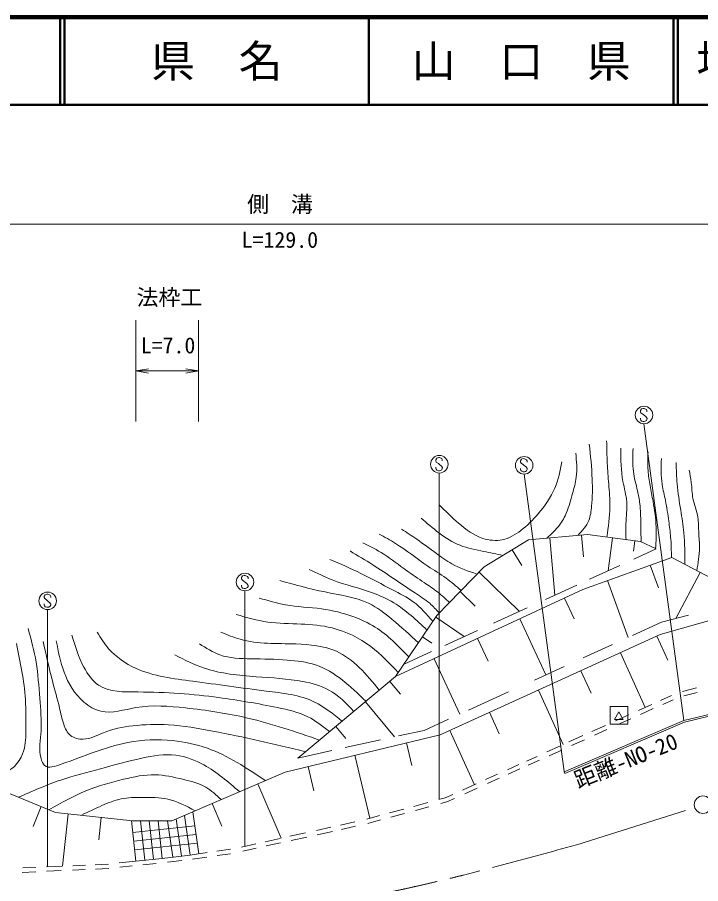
# Model space of a CAD drawing. Units: millimetres, scale not verified. Extents: x 40000 to 680000, y 20000 to 380000.
# Drawn here: x 292864 to 370860, y 281170 to 380000 of the extents above; entities that cross this region are included whole.
import ezdxf
from ezdxf.enums import TextEntityAlignment as Align

# ---------------------------------------------------------------- set-up
doc = ezdxf.new("R2010")
doc.units = ezdxf.units.MM
doc.header["$LTSCALE"] = 1000
doc.linetypes.add('CHAIN', pattern=[18.5, 12, -1.5, 3.5, -1.5])
for name, color, linetype, lineweight in [('M-BGD', 7, 'Continuous', 13), ('M-BMK', 2, 'CHAIN', 13), ('M-BMK-SRVR', 3, 'Continuous', 13), ('M-STR-STR3', 7, 'Continuous', 13), ('M-STR-STRC', 7, 'Continuous', 13), ('M-TTL', 2, 'Continuous', 140), ('M-TTL-LINE', 7, 'Continuous', 50), ('M-TTL-TXT', 7, 'Continuous', 13)]:
    doc.layers.add(name, color=color, linetype=linetype, lineweight=lineweight)
doc.styles.add('ＭＳ ゴシック', font='')
doc.styles.get('ＭＳ ゴシック').set_extended_font_data('MS Gothic')

# ---------------------------------------------------------------- blocks, each defined once
blk = doc.blocks.new('open_arrow')
at = {"color": 0, "linetype": 'Continuous', "lineweight": -2}
blk.add_lwpolyline([(7.5, 1.25), (0, 0), (7.5, -1.25)], dxfattribs=at)

msp = doc.modelspace()

# ---------------------------------------------------------------- linework, layer by layer
at = {"layer": 'M-BGD'}
for p, q in [((351216, 320392), (346157, 317325)), ((357925, 321005), (351216, 320392)), ((354229, 314085), (353633, 320613)), ((357477, 318460), (357250, 320943)), ((363981, 320200), (357925, 321005)), ((360296, 316853), (360797, 320623)), ((363197, 319096), (363355, 320283)), ((350441, 317462), (349351, 319261)), ((363239, 318196), (365783, 319357)), ((365783, 319357), (363981, 320200)), ((357426, 314719), (367551, 318378)), ((367551, 318378), (376556, 313630)), ((346157, 317325), (340752, 311767)), ((358187, 315891), (361626, 317460)), ((366043, 314910), (365108, 317495)), ((350169, 312232), (345561, 316713)), ((368019, 311421), (370788, 316671)), ((362581, 309263), (360241, 315736)), ((336037, 304791), (357426, 314719)), ((345130, 312831), (343411, 314502)), ((353146, 313591), (356707, 315216)), ((356408, 311382), (355314, 313738)), ((347229, 310891), (351057, 312638)), ((366243, 309582), (377436, 312764)), ((340752, 311767), (336037, 304791)), ((343883, 309364), (340619, 311571)), ((353176, 304979), (350210, 311369)), ((366396, 311000), (369484, 311800)), ((363085, 309492), (366396, 311000)), ((341135, 298159), (366243, 309582)), ((341641, 308341), (345370, 310043)), ((367105, 306661), (365856, 309406)), ((340182, 308610), (339108, 309335)), ((346594, 306549), (345395, 309134)), ((357454, 306928), (360812, 308457)), ((337008, 306227), (340123, 307649)), ((364539, 301274), (361699, 307515)), ((343362, 300510), (340428, 306829)), ((351903, 304400), (355284, 305939)), ((358363, 302901), (357196, 305466)), ((324867, 295502), (336037, 304791)), ((336603, 302784), (335385, 304249)), ((368796, 303101), (370392, 303493)), ((344366, 300967), (348918, 303040)), ((355182, 297047), (352354, 303263)), ((366274, 302058), (367522, 302621)), ((368920, 302616), (370448, 302991)), ((368949, 299767), (383627, 303385)), ((369013, 299577), (383663, 303188)), ((335918, 297919), (332589, 301923)), ((363748, 300917), (365293, 301615)), ((366529, 301624), (367715, 302160)), ((347871, 298268), (346757, 300717)), ((363988, 300477), (365446, 301135)), ((339295, 298657), (342093, 299932)), ((355295, 293937), (368949, 299767)), ((355373, 293753), (369013, 299577)), ((361122, 299730), (362654, 300422)), ((361411, 299313), (362869, 299971)), ((330377, 297715), (329212, 299116)), ((336365, 298017), (339295, 298657)), ((345029, 292462), (342213, 298650)), ((358431, 298515), (359985, 299217)), ((358745, 298108), (360163, 298749)), ((323426, 293904), (341135, 298159)), ((330285, 296687), (334331, 297572)), ((355830, 297340), (357410, 298054)), ((356122, 296924), (357592, 297588)), ((337905, 294654), (337285, 297234)), ((353319, 296206), (354862, 296903)), ((324867, 295502), (328751, 296352)), ((333107, 288630), (331381, 295816)), ((350982, 295150), (352186, 295694)), ((353563, 295768), (354997, 296415)), ((326714, 291769), (326050, 294535)), ((348807, 294168), (350103, 294753)), ((351180, 294692), (352447, 295264)), ((310508, 288346), (323426, 293904)), ((346299, 293035), (347662, 293651)), ((348887, 293656), (350229, 294262)), ((355373, 293753), (355295, 293937)), ((322979, 286357), (320309, 292563)), ((343660, 291843), (345216, 292546)), ((346540, 292595), (347869, 293196)), ((291575, 291592), (297206, 289304)), ((343952, 291427), (345352, 292059)), ((341084, 290793), (341711, 290963)), ((341711, 290963), (342588, 291359)), ((341881, 290491), (342752, 290885)), ((294690, 287706), (295604, 289955)), ((316223, 287718), (315102, 290323)), ((335357, 289240), (336979, 289680)), ((338104, 289985), (339730, 290426)), ((338313, 289524), (339831, 289935)), ((341201, 290307), (341881, 290491)), ((297206, 289304), (306023, 288346)), ((298008, 283166), (298658, 289147)), ((302163, 286159), (302443, 288735)), ((311935, 288960), (312581, 284439)), ((312887, 289370), (313571, 284580)), ((332739, 288530), (334205, 288928)), ((335498, 288760), (337069, 289186)), ((305912, 288358), (306409, 283739)), ((306023, 288346), (310508, 288346)), ((313116, 287764), (306058, 287004)), ((306919, 288346), (307403, 283846)), ((307925, 288346), (308397, 283953)), ((308931, 288346), (309392, 284060)), ((310002, 288346), (310596, 284190)), ((310983, 288551), (311587, 284321)), ((327002, 287246), (328636, 287607)), ((329734, 287850), (331388, 288215)), ((329865, 287367), (331474, 287722)), ((332866, 288047), (334317, 288440)), ((313257, 286773), (306165, 286010)), ((323975, 286577), (325767, 286973)), ((327091, 286753), (328819, 287135)), ((313399, 285783), (306272, 285016)), ((318435, 285352), (320105, 285721)), ((321145, 285951), (322859, 286330)), ((321278, 285468), (322894, 285826)), ((324129, 286099), (325902, 286491)), ((312581, 284439), (314550, 284720)), ((315627, 284874), (317187, 285097)), ((318592, 284875), (320135, 285216)), ((304498, 283534), (306409, 283739)), ((306409, 283739), (309392, 284060)), ((309392, 284060), (312581, 284439)), ((310011, 283624), (311636, 283799)), ((312855, 283973), (314504, 284209)), ((315690, 284378), (317182, 284591)), ((293481, 282964), (294987, 283031)), ((296197, 283085), (297940, 283163)), ((296211, 282585), (297873, 282660)), ((299162, 282718), (300594, 282782)), ((299185, 283219), (300641, 283284)), ((301735, 283333), (303279, 283403)), ((301769, 282835), (303317, 282904)), ((304547, 283036), (305966, 283189)), ((307203, 283322), (308702, 283483)), ((293427, 282461), (294989, 282531))]:
    msp.add_line(p, q, dxfattribs=at)
for points, knots in [([(356859, 320908), (357339, 321441), (357819, 321974), (358082, 322608), (358290, 323107), (358362, 323668), (358412, 324225), (358506, 325270), (358518, 326298), (358478, 327327), (358426, 328655), (358287, 329987), (358148, 331320)], [0, 0, 0, 0, 1, 1, 1, 2, 2, 2, 3, 3, 3, 4, 4, 4, 4]), ([(360128, 331683), (360141, 330835), (360153, 329987), (360194, 329142), (360232, 328349), (360295, 327558), (360359, 326766), (360430, 325897), (360502, 325027), (360491, 324159), (360476, 323006), (360314, 321858), (360152, 320709)], [0, 0, 0, 0, 1, 1, 1, 2, 2, 2, 3, 3, 3, 4, 4, 4, 4]), ([(353307, 320583), (353822, 321054), (354337, 321525), (354749, 322080), (355072, 322513), (355332, 322998), (355541, 323499), (355835, 324203), (356029, 324939), (356234, 325677), (356404, 326289), (356583, 326902), (356663, 327525), (356781, 328435), (356689, 329366), (356597, 330297)], [0, 0, 0, 0, 1, 1, 1, 2, 2, 2, 3, 3, 3, 4, 4, 4, 5, 5, 5, 5]), ([(362337, 320419), (362317, 321022), (362297, 321625), (362323, 322230), (362358, 323068), (362482, 323910), (362417, 324738), (362357, 325508), (362133, 326266), (361991, 327033), (361759, 328287), (361745, 329565), (361731, 330843)], [0, 0, 0, 0, 1, 1, 1, 2, 2, 2, 3, 3, 3, 4, 4, 4, 4]), ([(364055, 320165), (364047, 320877), (364039, 321588), (364026, 322301), (364013, 323036), (363994, 323772), (363908, 324501), (363849, 325002), (363759, 325498), (363648, 325992), (363482, 326726), (363271, 327453), (363175, 328192), (363062, 329056), (363106, 329937), (363151, 330819)], [0, 0, 0, 0, 1, 1, 1, 2, 2, 2, 3, 3, 3, 4, 4, 4, 5, 5, 5, 5]), ([(365720, 319386), (365766, 320216), (365811, 321047), (365777, 321875), (365738, 322842), (365591, 323806), (365422, 324761), (365315, 325370), (365199, 325975), (365091, 326583), (364991, 327148), (364897, 327716), (364855, 328287), (364801, 329002), (364828, 329721), (364855, 330440)], [0, 0, 0, 0, 1, 1, 1, 2, 2, 2, 3, 3, 3, 4, 4, 4, 5, 5, 5, 5]), ([(341021, 324390), (341738, 323669), (342455, 322949), (343232, 322278), (344062, 321562), (344960, 320901), (346004, 320562), (346715, 320331), (347492, 320249), (348215, 320397), (348985, 320554), (349693, 320971), (350327, 321453), (351067, 322015), (351707, 322666), (352307, 323367), (353072, 324259), (353773, 325232), (354221, 326304), (354615, 327243), (354814, 328258), (355013, 329274)], [0, 0, 0, 0, 1, 1, 1, 2, 2, 2, 3, 3, 3, 4, 4, 4, 5, 5, 5, 6, 6, 6, 7, 7, 7, 7]), ([(367528, 318370), (367514, 319153), (367499, 319936), (367434, 320715), (367383, 321316), (367302, 321915), (367221, 322514), (367113, 323306), (367005, 324097), (366842, 324880), (366715, 325488), (366556, 326091), (366464, 326702), (366316, 327681), (366342, 328682), (366369, 329683)], [0, 0, 0, 0, 1, 1, 1, 2, 2, 2, 3, 3, 3, 4, 4, 4, 5, 5, 5, 5]), ([(368048, 329208), (368078, 328392), (368108, 327577), (368180, 326766), (368268, 325772), (368419, 324783), (368576, 323796), (368714, 322928), (368855, 322061), (368939, 321189), (369054, 319992), (369058, 318786), (369063, 317581)], [0, 0, 0, 0, 1, 1, 1, 2, 2, 2, 3, 3, 3, 4, 4, 4, 4]), ([(369539, 328355), (369635, 327888), (369731, 327420), (369788, 326947), (369860, 326340), (369868, 325723), (369981, 325124), (370119, 324397), (370412, 323696), (370533, 322969), (370632, 322381), (370618, 321776), (370644, 321174), (370668, 320610), (370729, 320049), (370727, 319489), (370724, 318613), (370569, 317741), (370414, 316868)], [0, 0, 0, 0, 1, 1, 1, 2, 2, 2, 3, 3, 3, 4, 4, 4, 5, 5, 5, 6, 6, 6, 6]), ([(338942, 322872), (339610, 322297), (340278, 321721), (340988, 321189), (341738, 320626), (342535, 320112), (343397, 319770), (344259, 319428), (345186, 319260), (346103, 319077), (346837, 318930), (347564, 318775), (348292, 318619)], [0, 0, 0, 0, 1, 1, 1, 2, 2, 2, 3, 3, 3, 4, 4, 4, 4]), ([(336731, 321618), (337306, 321236), (337881, 320855), (338447, 320463), (339205, 319939), (339948, 319396), (340691, 318846), (341260, 318425), (341829, 318001), (342440, 317658), (343345, 317150), (344344, 316819), (345342, 316487)], [0, 0, 0, 0, 1, 1, 1, 2, 2, 2, 3, 3, 3, 4, 4, 4, 4]), ([(334157, 321058), (334787, 320715), (335418, 320371), (336025, 319990), (337302, 319190), (338473, 318227), (339729, 317388), (340417, 316928), (341130, 316506), (341797, 316020), (342396, 315584), (342956, 315098), (343517, 314611)], [0, 0, 0, 0, 1, 1, 1, 2, 2, 2, 3, 3, 3, 4, 4, 4, 4]), ([(332288, 320057), (333105, 319649), (333922, 319240), (334691, 318756), (335592, 318188), (336428, 317515), (337293, 316887), (337948, 316413), (338619, 315964), (339295, 315519), (339816, 315176), (340340, 314835), (340830, 314452), (341307, 314079), (341752, 313666), (342197, 313253)], [0, 0, 0, 0, 1, 1, 1, 2, 2, 2, 3, 3, 3, 4, 4, 4, 5, 5, 5, 5]), ([(330853, 319123), (331715, 318607), (332576, 318092), (333423, 317555), (335033, 316532), (336588, 315431), (338194, 314385), (338791, 313996), (339395, 313614), (339929, 313150), (340319, 312812), (340671, 312429), (341023, 312046)], [0, 0, 0, 0, 1, 1, 1, 2, 2, 2, 3, 3, 3, 4, 4, 4, 4]), ([(328551, 318155), (329740, 317639), (330928, 317122), (332088, 316554), (333301, 315959), (334482, 315309), (335691, 314685), (336507, 314265), (337335, 313857), (338060, 313317), (338897, 312695), (339598, 311896), (340299, 311097)], [0, 0, 0, 0, 1, 1, 1, 2, 2, 2, 3, 3, 3, 4, 4, 4, 4]), ([(326182, 317021), (327051, 316593), (327919, 316165), (328818, 315820), (330308, 315247), (331879, 314899), (333389, 314352), (334234, 314045), (335060, 313676), (335825, 313217), (337225, 312377), (338422, 311234), (339620, 310092)], [0, 0, 0, 0, 1, 1, 1, 2, 2, 2, 3, 3, 3, 4, 4, 4, 4]), ([(322812, 315753), (324518, 315279), (326224, 314805), (327984, 314452), (329680, 314111), (331425, 313882), (332955, 313150), (333928, 312685), (334814, 312017), (335658, 311315), (336693, 310455), (337665, 309546), (338636, 308637)], [0, 0, 0, 0, 1, 1, 1, 2, 2, 2, 3, 3, 3, 4, 4, 4, 4]), ([(320477, 313751), (321471, 313457), (322465, 313164), (323479, 312984), (324831, 312743), (326218, 312704), (327584, 312516), (328833, 312345), (330066, 312050), (331254, 311616), (332103, 311305), (332930, 310924), (333690, 310448), (335140, 309539), (336346, 308286), (337552, 307033)], [0, 0, 0, 0, 1, 1, 1, 2, 2, 2, 3, 3, 3, 4, 4, 4, 5, 5, 5, 5]), ([(317841, 311882), (319034, 311536), (320227, 311190), (321444, 311015), (322696, 310835), (323973, 310835), (325248, 310781), (326440, 310731), (327630, 310633), (328785, 310348), (330380, 309954), (331908, 309202), (333222, 308212), (334372, 307346), (335359, 306298), (336347, 305249)], [0, 0, 0, 0, 1, 1, 1, 2, 2, 2, 3, 3, 3, 4, 4, 4, 5, 5, 5, 5]), ([(294096, 310260), (294447, 308994), (294798, 307728), (295012, 306442), (295237, 305085), (295308, 303705), (295419, 302320), (295518, 301076), (295649, 299828), (295572, 298605), (295506, 297566), (295290, 296545), (295572, 295449), (295653, 295133), (295775, 294810), (295979, 294635), (296401, 294271), (297172, 294540), (297862, 294788), (299325, 295312), (300422, 295735), (301628, 296162), (302840, 296590), (304162, 297023), (305496, 297281), (307184, 297608), (308890, 297657), (310586, 297485), (311938, 297347), (313283, 297069), (314555, 296620), (316924, 295784), (319040, 294356), (321156, 292928)], [0, 0, 0, 0, 1, 1, 1, 2, 2, 2, 3, 3, 3, 4, 4, 4, 5, 5, 5, 6, 6, 6, 7, 7, 7, 8, 8, 8, 9, 9, 9, 10, 10, 10, 11, 11, 11, 11]), ([(299091, 309500), (299464, 308267), (299837, 307034), (300466, 305860), (300892, 305064), (301437, 304295), (302137, 303818), (303357, 302986), (305049, 303040), (306668, 303038), (309906, 303034), (312849, 302806), (315842, 302406), (318062, 302110), (320309, 301718), (322565, 301255), (323758, 301010), (324954, 300746), (326019, 300215), (326906, 299773), (327702, 299148), (328498, 298522)], [0, 0, 0, 0, 1, 1, 1, 2, 2, 2, 3, 3, 3, 4, 4, 4, 5, 5, 5, 6, 6, 6, 7, 7, 7, 7]), ([(301988, 309872), (302389, 309214), (302790, 308556), (303288, 307978), (304114, 307019), (305208, 306277), (306371, 305749), (308421, 304818), (310685, 304553), (312908, 304263), (315703, 303900), (318433, 303499), (321265, 303149), (323171, 302914), (325124, 302701), (326799, 301886), (327923, 301340), (328922, 300523), (329921, 299705)], [0, 0, 0, 0, 1, 1, 1, 2, 2, 2, 3, 3, 3, 4, 4, 4, 5, 5, 5, 6, 6, 6, 6]), ([(316106, 309847), (316834, 309550), (317563, 309253), (318308, 309046), (320330, 308485), (322470, 308590), (324647, 308512), (326260, 308455), (327894, 308299), (329285, 307678), (331235, 306809), (332709, 305029), (334182, 303249)], [0, 0, 0, 0, 1, 1, 1, 2, 2, 2, 3, 3, 3, 4, 4, 4, 4]), ([(285368, 291828), (285822, 292755), (286277, 293682), (286739, 294596), (287027, 295165), (287318, 295729), (287906, 296122), (288303, 296387), (288836, 296575), (289163, 296436), (289590, 296256), (289669, 295524), (289971, 294955), (290257, 294416), (290743, 294024), (291228, 293968), (292143, 293863), (293055, 294960), (293472, 295988), (293816, 296837), (293822, 297638), (293831, 298456), (293845, 299678), (293866, 300938), (293786, 302181), (293647, 304337), (293200, 306446), (292754, 308555)], [0, 0, 0, 0, 1, 1, 1, 2, 2, 2, 3, 3, 3, 4, 4, 4, 5, 5, 5, 6, 6, 6, 7, 7, 7, 8, 8, 8, 9, 9, 9, 9]), ([(295823, 308795), (296147, 307293), (296471, 305792), (296863, 304301), (297134, 303269), (297437, 302243), (297680, 301218), (297826, 300601), (297950, 299985), (298163, 299361), (298331, 298868), (298554, 298370), (298943, 298061), (299329, 297753), (299879, 297631), (300391, 297652), (301214, 297687), (301939, 298093), (302694, 298395), (303765, 298824), (304897, 299043), (306037, 299175), (307394, 299333), (308763, 299368), (310122, 299286), (311819, 299185), (313501, 298900), (315174, 298581), (318723, 297902), (322230, 297064), (325737, 296226)], [0, 0, 0, 0, 1, 1, 1, 2, 2, 2, 3, 3, 3, 4, 4, 4, 5, 5, 5, 6, 6, 6, 7, 7, 7, 8, 8, 8, 9, 9, 9, 10, 10, 10, 10]), ([(297309, 308869), (297540, 307663), (297771, 306458), (298200, 305303), (298678, 304016), (299402, 302791), (300466, 301886), (301035, 301402), (301702, 301009), (302397, 300846), (303675, 300547), (305049, 301023), (306408, 301255), (308311, 301579), (310182, 301424), (312054, 301218), (314436, 300955), (316817, 300611), (319148, 300066), (321924, 299418), (324628, 298485), (327333, 297553)], [0, 0, 0, 0, 1, 1, 1, 2, 2, 2, 3, 3, 3, 4, 4, 4, 5, 5, 5, 6, 6, 6, 7, 7, 7, 7]), ([(313651, 308535), (314408, 308048), (315165, 307561), (315991, 307272), (317106, 306881), (318345, 306850), (319556, 306826), (320946, 306799), (322299, 306780), (323679, 306678), (324776, 306596), (325890, 306462), (326910, 306120), (329114, 305383), (330880, 303677), (332647, 301972)], [0, 0, 0, 0, 1, 1, 1, 2, 2, 2, 3, 3, 3, 4, 4, 4, 5, 5, 5, 5]), ([(310828, 307272), (311948, 306707), (313069, 306143), (314245, 305749), (316115, 305123), (318128, 304929), (320113, 304783), (321909, 304651), (323681, 304559), (325462, 304226), (326496, 304033), (327533, 303759), (328433, 303261), (329510, 302664), (330391, 301746), (331272, 300829)], [0, 0, 0, 0, 1, 1, 1, 2, 2, 2, 3, 3, 3, 4, 4, 4, 5, 5, 5, 5]), ([(292986, 291019), (294587, 291725), (296187, 292431), (297841, 292992), (299321, 293494), (300844, 293879), (302352, 294281), (303920, 294699), (305473, 295136), (307078, 295484), (308356, 295761), (309667, 295982), (310945, 295828), (312068, 295692), (313164, 295265), (314167, 294711), (315659, 293885), (316943, 292776), (318226, 291667)], [0, 0, 0, 0, 1, 1, 1, 2, 2, 2, 3, 3, 3, 4, 4, 4, 5, 5, 5, 6, 6, 6, 6]), ([(296470, 289603), (297849, 290376), (299228, 291149), (300676, 291746), (302057, 292314), (303500, 292723), (304973, 293078), (306166, 293366), (307379, 293619), (308582, 293593), (309644, 293571), (310699, 293330), (311761, 293078), (312675, 292861), (313595, 292634), (314382, 292176), (315018, 291805), (315568, 291283), (316118, 290760)], [0, 0, 0, 0, 1, 1, 1, 2, 2, 2, 3, 3, 3, 4, 4, 4, 5, 5, 5, 6, 6, 6, 6]), ([(300172, 288982), (300950, 289350), (301729, 289719), (302524, 290070), (303237, 290385), (303962, 290687), (304715, 290844), (305497, 291006), (306307, 291013), (307121, 291016), (308109, 291019), (309102, 291016), (310043, 290801), (311129, 290552), (312146, 290020), (313163, 289489)], [0, 0, 0, 0, 1, 1, 1, 2, 2, 2, 3, 3, 3, 4, 4, 4, 5, 5, 5, 5])]:
    msp.add_open_spline(points, degree=3, knots=knots, dxfattribs=at)
at = {"layer": 'M-BMK'}
msp.add_line((357680, 285887), (370183, 289841), dxfattribs=at)
msp.add_open_spline([(273790, 275462), (274742, 275377), (275693, 275292), (276646, 275220), (277615, 275146), (278586, 275087), (279557, 275040), (280528, 274993), (281500, 274959), (282472, 274941), (283072, 274929), (283672, 274923), (284272, 274922), (284873, 274921), (285473, 274925), (286073, 274933), (286673, 274942), (287273, 274955), (287873, 274971), (291637, 275076), (295394, 275329), (299151, 275603), (306590, 276145), (314025, 276766), (321411, 277789), (327426, 278622), (333408, 279722), (339325, 281080), (345490, 282495), (351585, 284191), (357680, 285887)], degree=3, knots=[0, 0, 0, 0, 1, 1, 1, 2, 2, 2, 3, 3, 3, 4, 4, 4, 5, 5, 5, 6, 6, 6, 7, 7, 7, 8, 8, 8, 9, 9, 9, 10, 10, 10, 10], dxfattribs=at)
at = {"layer": 'M-BMK-SRVR'}
for p, q in [((362527, 301372), (360527, 301372)), ((360527, 301372), (360527, 299372)), ((361018, 299899), (361527, 300772)), ((362018, 299899), (361527, 300772)), ((362527, 299372), (362527, 301372)), ((362018, 299899), (361018, 299899)), ((360527, 299372), (362527, 299372))]:
    msp.add_line(p, q, dxfattribs=at)
msp.add_circle((371124, 290180), 1000, dxfattribs=at)
at = {"layer": 'M-STR-STR3'}
for p, q in [((262645, 356419), (383036, 356419)), ((306391, 333881), (306391, 345451)), ((313532, 333881), (313532, 345451)), ((306391, 339666), (313532, 339666))]:
    msp.add_line(p, q, dxfattribs=at)
at = {"layer": 'M-STR-STRC'}
for p, q in [((364105, 335325), (363981, 335141)), ((363981, 335141), (363983, 335009)), ((364297, 335391), (364105, 335325)), ((364418, 335388), (364297, 335391)), ((364668, 335270), (364418, 335388)), ((364731, 335138), (364668, 335270)), ((364731, 335009), (364731, 335138)), ((363983, 334161), (363981, 334282)), ((363983, 335009), (364047, 334880)), ((364023, 334058), (363983, 334161)), ((364107, 333948), (364023, 334058)), ((364047, 334880), (364302, 334698)), ((364302, 334698), (364431, 334567)), ((364431, 334567), (364610, 334451)), ((364610, 334451), (364737, 334251)), ((364731, 334140), (364671, 334008)), ((364737, 334251), (364731, 334140)), ((364294, 333887), (364107, 333948)), ((364428, 333887), (364294, 333887)), ((368949, 299767), (364385, 333628)), ((364529, 333916), (364428, 333887)), ((364671, 334008), (364529, 333916)), ((340744, 329713), (340620, 329529)), ((340620, 329529), (340623, 329397)), ((340623, 329397), (340686, 329268)), ((340686, 329268), (340942, 329086)), ((340936, 329779), (340744, 329713)), ((341057, 329776), (340936, 329779)), ((341308, 329658), (341057, 329776)), ((341371, 329526), (341308, 329658)), ((341371, 329397), (341371, 329526)), ((350425, 329588), (350301, 329404)), ((350301, 329404), (350304, 329272)), ((350304, 329272), (350367, 329143)), ((350367, 329143), (350622, 328962)), ((350617, 329654), (350425, 329588)), ((350738, 329652), (350617, 329654)), ((350989, 329533), (350738, 329652)), ((351052, 329401), (350989, 329533)), ((351052, 329272), (351052, 329401)), ((340623, 328549), (340620, 328670)), ((340662, 328447), (340623, 328549)), ((340747, 328336), (340662, 328447)), ((340934, 328275), (340747, 328336)), ((341068, 328275), (340934, 328275)), ((340942, 329086), (341071, 328955)), ((341168, 328304), (341068, 328275)), ((341071, 328955), (341250, 328839)), ((341310, 328397), (341168, 328304)), ((341250, 328839), (341376, 328639)), ((341371, 328528), (341310, 328397)), ((341376, 328639), (341371, 328528)), ((350304, 328424), (350301, 328546)), ((350343, 328322), (350304, 328424)), ((350428, 328211), (350343, 328322)), ((350615, 328151), (350428, 328211)), ((350749, 328151), (350615, 328151)), ((350622, 328962), (350751, 328830)), ((350849, 328179), (350749, 328151)), ((350751, 328830), (350931, 328714)), ((350991, 328272), (350849, 328179)), ((350931, 328714), (351057, 328514)), ((351052, 328403), (350991, 328272)), ((351057, 328514), (351052, 328403)), ((341025, 290777), (341025, 328016)), ((355285, 293959), (350706, 327891)), ((318569, 316272), (318445, 316088)), ((318761, 316338), (318569, 316272)), ((318882, 316336), (318761, 316338)), ((319132, 316217), (318882, 316336)), ((318445, 316088), (318447, 315956)), ((318447, 315956), (318511, 315827)), ((318511, 315827), (318766, 315646)), ((318766, 315646), (318895, 315514)), ((318895, 315514), (319074, 315398)), ((319074, 315398), (319201, 315198)), ((319195, 316085), (319132, 316217)), ((319195, 315956), (319195, 316085)), ((318447, 315108), (318445, 315230)), ((318487, 315006), (318447, 315108)), ((318571, 314895), (318487, 315006)), ((318758, 314835), (318571, 314895)), ((318892, 314835), (318758, 314835)), ((318849, 285444), (318849, 314575)), ((318993, 314864), (318892, 314835)), ((319135, 314956), (318993, 314864)), ((319195, 315087), (319135, 314956)), ((319201, 315198), (319195, 315087)), ((296044, 314134), (295920, 313950)), ((295920, 313950), (295923, 313818)), ((295923, 313818), (295986, 313689)), ((295986, 313689), (296241, 313508)), ((296236, 314200), (296044, 314134)), ((296357, 314198), (296236, 314200)), ((296241, 313508), (296370, 313376)), ((296607, 314079), (296357, 314198)), ((296370, 313376), (296549, 313260)), ((296670, 313947), (296607, 314079)), ((296670, 313818), (296670, 313947)), ((295923, 312970), (295920, 313092)), ((295962, 312868), (295923, 312970)), ((296046, 312757), (295962, 312868)), ((296233, 312697), (296046, 312757)), ((296368, 312697), (296233, 312697)), ((296324, 283091), (296324, 312437)), ((296468, 312725), (296368, 312697)), ((296610, 312818), (296468, 312725)), ((296549, 313260), (296676, 313060)), ((296670, 312949), (296610, 312818)), ((296676, 313060), (296670, 312949))]:
    msp.add_line(p, q, dxfattribs=at)
for centre in [(364388, 334628), (341028, 329016), (350709, 328891), (318852, 315575), (296327, 313437)]:
    msp.add_circle(centre, 1000, dxfattribs=at)
at = {"layer": 'M-TTL'}
msp.add_line((680000, 380000), (40000, 380000), dxfattribs=at)
at = {"layer": 'M-TTL-LINE'}
for p, q in [((297750, 380000), (297750, 370000)), ((298250, 380000), (298250, 370000)), ((333000, 380000), (333000, 370000)), ((367750, 380000), (367750, 370000)), ((368250, 380000), (368250, 370000)), ((40000, 370000), (680000, 370000))]:
    msp.add_line(p, q, dxfattribs=at)

# ---------------------------------------------------------------- block references
at = {"layer": 'M-STR-STR3', "xscale": 193, "yscale": 193}
msp.add_blockref('open_arrow', (306391, 339666), dxfattribs=at)
at = {"layer": 'M-STR-STR3', "xscale": 193, "yscale": 193, "rotation": 180}
msp.add_blockref('open_arrow', (313532, 339666), dxfattribs=at)

# ---------------------------------------------------------------- texts
at = {"layer": 'M-BMK-SRVR', "style": 'ＭＳ ゴシック'}
msp.add_text('距離-NO-20', height=1833, rotation=21.985, dxfattribs=at).set_placement((357084, 291518), align=Align.BOTTOM_LEFT)
at = {"layer": 'M-STR-STR3', "style": 'ＭＳ ゴシック'}
for s, p in [('側\u3000溝', (319091, 357215)), ('L=129.0', (318466, 353156)), ('法枠工', (306471, 346593)), ('L=7.0', (306948, 341112))]:
    msp.add_text(s, height=1833, dxfattribs=at).set_placement(p, align=Align.BOTTOM_LEFT)
at = {"layer": 'M-TTL-TXT', "style": 'ＭＳ ゴシック'}
for s, p in [('県\u3000名', (315625, 375000)), ('山\u3000口\u3000県', (350375, 375000))]:
    msp.add_text(s, height=3666, dxfattribs=at).set_placement(p, align=Align.MIDDLE_CENTER)
msp.add_text('地 名', height=3666, dxfattribs=at).set_placement((370380, 375000), align=Align.MIDDLE_LEFT)

doc.saveas('drawing.dxf')
